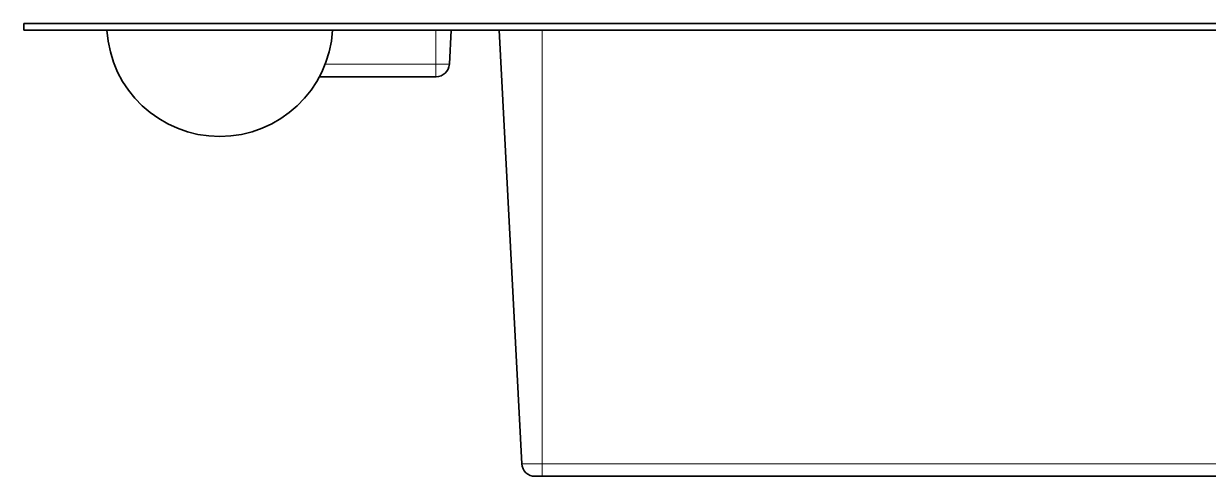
# Model space of a CAD drawing. Extents: x 415 to 970, y 249 to 591.
# Drawn here: x 591 to 608.82, y 289.92 to 296.74 of the extents above; entities that cross this region are included whole.
import ezdxf

# ---------------------------------------------------------------- set-up
doc = ezdxf.new("R2010")
doc.units = 0

msp = doc.modelspace()

# ---------------------------------------------------------------- linework, layer by layer
at = {"color": 7, "lineweight": 35}
for p, q in [((590.999, 296.744), (618.022, 296.744)), ((590.999, 296.644), (618.022, 296.644))]:
    msp.add_line(p, q, dxfattribs=at)
at = {"color": 7, "lineweight": 35, "ltscale": 0.0025}
msp.add_line((590.999, 296.644), (590.999, 296.744), dxfattribs=at)
at = {"color": 7, "lineweight": 13, "ltscale": 0.012762}
msp.add_line((597.199, 296.133), (597.199, 296.644), dxfattribs=at)
at = {"color": 7, "lineweight": 35, "ltscale": 0.012779}
msp.add_line((597.404, 296.133), (597.43, 296.644), dxfattribs=at)
at = {"color": 7, "lineweight": 35, "ltscale": 0.163486}
msp.add_line((598.494, 290.113), (598.152, 296.644), dxfattribs=at)
at = {"color": 7, "lineweight": 13, "ltscale": 0.163261}
msp.add_line((598.799, 290.113), (598.799, 296.644), dxfattribs=at)
at = {"color": 7, "lineweight": 13, "ltscale": 0.041585}
msp.add_line((595.535, 296.133), (597.199, 296.133), dxfattribs=at)
at = {"color": 7, "lineweight": 13, "ltscale": 0.005121}
msp.add_line((597.404, 296.133), (597.199, 296.133), dxfattribs=at)
at = {"color": 7, "lineweight": 13, "ltscale": 0.004738}
msp.add_line((597.199, 295.944), (597.199, 296.133), dxfattribs=at)
at = {"color": 7, "lineweight": 35, "ltscale": 0.04375}
msp.add_line((595.449, 295.944), (597.199, 295.944), dxfattribs=at)
at = {"color": 7, "lineweight": 35, "ltscale": 0.000126648}
msp.add_line((597.204, 295.944), (597.199, 295.944), dxfattribs=at)
at = {"color": 7, "lineweight": 13, "ltscale": 0.00762}
msp.add_line((598.799, 290.113), (598.494, 290.113), dxfattribs=at)
at = {"color": 7, "lineweight": 13, "ltscale": 0.004739}
msp.add_line((598.799, 289.924), (598.799, 290.113), dxfattribs=at)
at = {"color": 7, "lineweight": 13, "ltscale": 0.4625}
msp.add_line((598.799, 290.113), (617.299, 290.113), dxfattribs=at)
at = {"color": 7, "lineweight": 35, "ltscale": 0.002628}
msp.add_line((598.799, 289.924), (598.694, 289.924), dxfattribs=at)
at = {"color": 7, "lineweight": 35, "ltscale": 0.4625}
msp.add_line((598.799, 289.924), (617.299, 289.924), dxfattribs=at)
at = {"color": 7, "lineweight": 35}
for centre, radius, start, end in [((593.949, 296.744), 1.7, 183.3723, 356.6277), ((597.204, 296.144), 0.2, 270, 357), ((598.694, 290.124), 0.2, 183, 270)]:
    msp.add_arc(centre, radius, start, end, dxfattribs=at)

doc.saveas('drawing.dxf')
